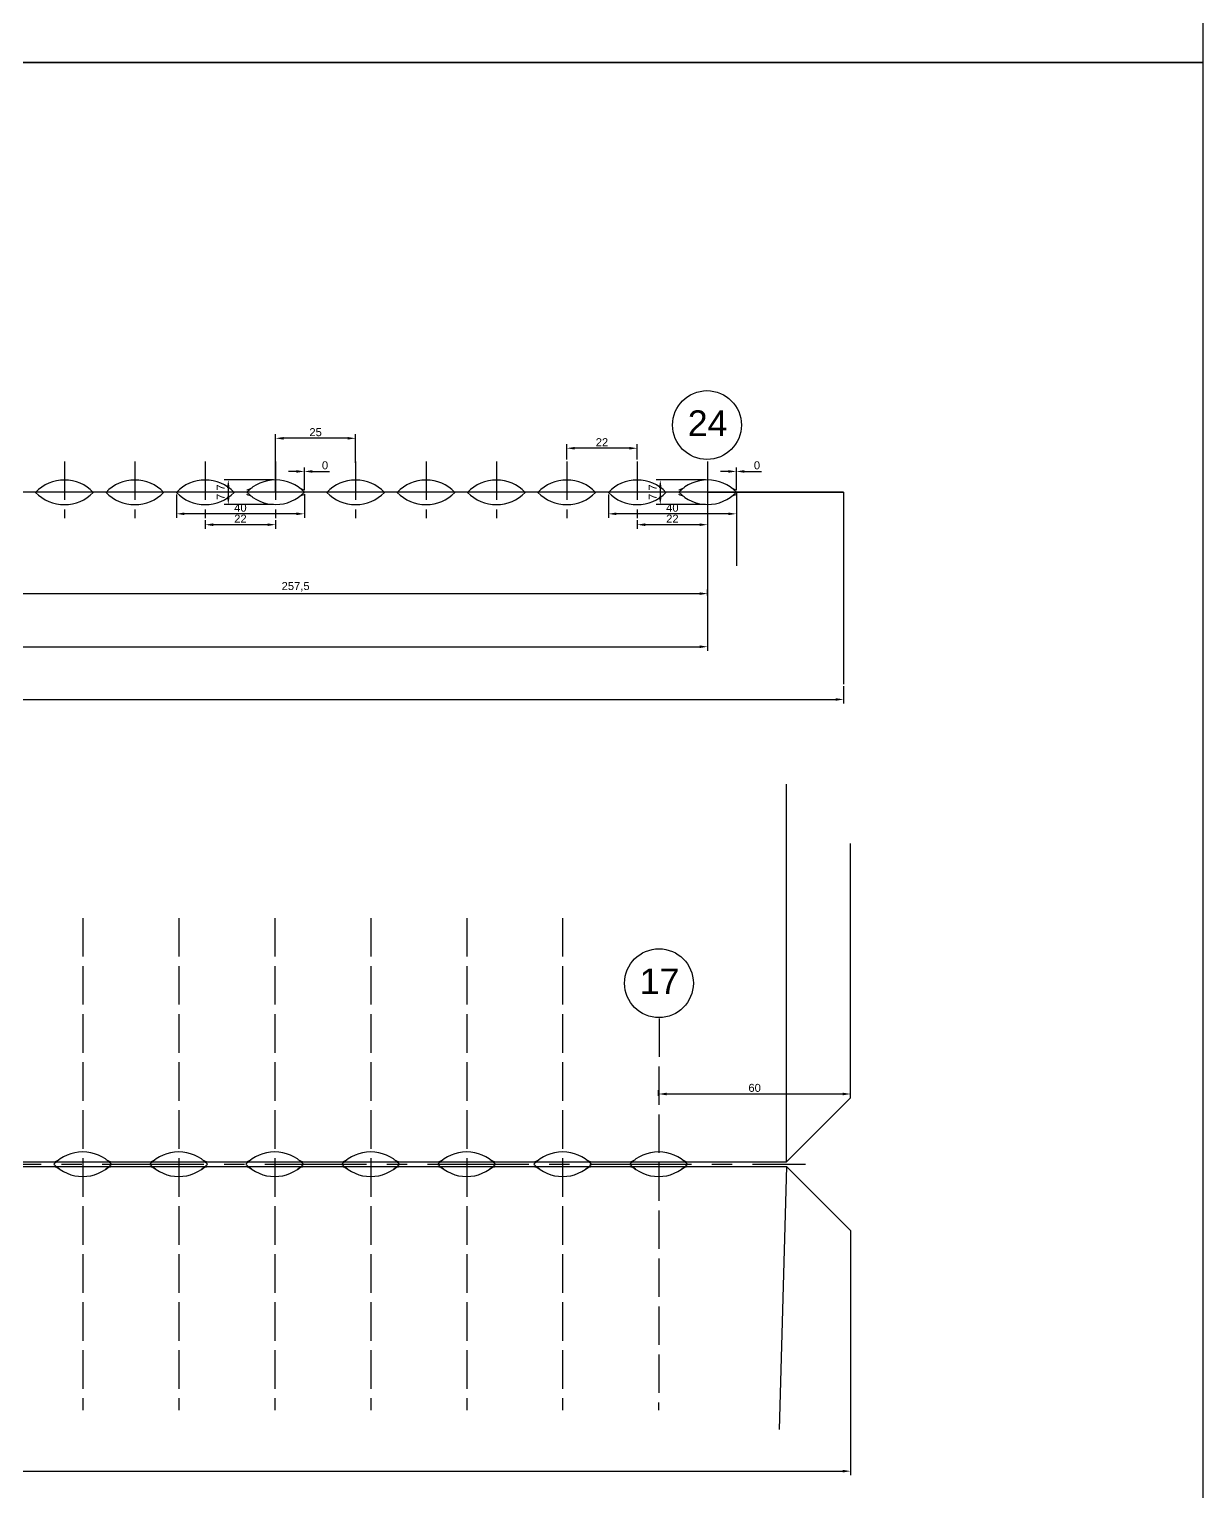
# Model space of a CAD drawing. Header units: millimetres. Extents: x 1526 to 31626, y -4643 to 9189.
# Drawn here: x 23713.3 to 24080, y -3490 to -3033 of the extents above; entities that cross this region are included whole.
import ezdxf

# ---------------------------------------------------------------- set-up
doc = ezdxf.new("R2010")
doc.units = ezdxf.units.MM
doc.linetypes.add('ACAD_ISO02W100', pattern=[15, 12, -3])
doc.linetypes.add('CENTER', pattern=[50.8, 31.75, -6.35, 6.35, -6.35])
doc.styles.get("Standard").update_dxf_attribs({"font": 'arial.ttf'})
doc.dimstyles.new('ISO-25', dxfattribs={"dimtxt": 2.5, "dimasz": 2.5, "dimexe": 1.25, "dimexo": 0.625, "dimtad": 1, "dimtxsty": 'Standard', "dimcen": 2.5, "dimadec": 0, "dimazin": 0, "dimtfac": 1, "dimtmove": 0, "dimatfit": 3, "dimfxl": 1, "dimarcsym": 0})

# ---------------------------------------------------------------- blocks, each defined once
blk = doc.blocks.new('*D2155')
at = {"color": 0, "lineweight": -2, "transparency": 16777216}
for p, q in [((23370, -3409.03), (23370, -3484.83)), ((23970, -3418.54), (23970, -3484.83)), ((23372.5, -3483.58), (23967.5, -3483.58))]:
    blk.add_line(p, q, dxfattribs=at)
at = {"color": 0, "transparency": 16777216}
for points in [[(23372.5, -3483.16), (23372.5, -3484), (23370, -3483.58)], [(23967.5, -3483.16), (23967.5, -3484), (23970, -3483.58)]]:
    blk.add_solid(points, dxfattribs=at)
at = {"layer": 'Defpoints', "color": 0, "transparency": 16777216}
for p in [(23370, -3408.41), (23970, -3417.91), (23970, -3483.58)]:
    blk.add_point(p, dxfattribs=at)
at = {"color": 0, "transparency": 16777216, "insert": (23670, -3481.68), "char_height": 2.5, "attachment_point": 5}
blk.add_mtext('600', dxfattribs=at)
blk = doc.blocks.new('*D2160')
at = {"color": 0, "lineweight": -2, "transparency": 16777216}
for p, q in [((23910, -3366.28), (23910, -3364.47)), ((23967.5, -3365.72), (23912.5, -3365.72)), ((23970, -3366.28), (23970, -3364.47))]:
    blk.add_line(p, q, dxfattribs=at)
at = {"color": 0, "transparency": 16777216}
for points in [[(23912.5, -3365.3), (23912.5, -3366.14), (23910, -3365.72)], [(23967.5, -3365.3), (23967.5, -3366.14), (23970, -3365.72)]]:
    blk.add_solid(points, dxfattribs=at)
at = {"layer": 'Defpoints', "color": 0, "transparency": 16777216}
for p in [(23910, -3365.72), (23910, -3366.91), (23970, -3366.91)]:
    blk.add_point(p, dxfattribs=at)
at = {"color": 0, "transparency": 16777216, "insert": (23940, -3363.82), "char_height": 2.5, "attachment_point": 5}
blk.add_mtext('60', dxfattribs=at)
blk = doc.blocks.new('*D2247')
at = {"color": 0, "lineweight": -2, "transparency": 16777216}
for p, q in [((23931.79, -3171.19), (23929.29, -3171.19)), ((23934.29, -3177.04), (23934.29, -3169.94)), ((23934.29, -3177.04), (23934.29, -3169.94)), ((23936.79, -3171.19), (23942.17, -3171.19))]:
    blk.add_line(p, q, dxfattribs=at)
at = {"color": 0, "transparency": 16777216}
for points in [[(23931.79, -3170.77), (23931.79, -3171.6), (23934.29, -3171.19)], [(23936.79, -3170.77), (23936.79, -3171.6), (23934.29, -3171.19)]]:
    blk.add_solid(points, dxfattribs=at)
at = {"layer": 'Defpoints', "color": 0, "transparency": 16777216}
for p in [(23934.29, -3171.19), (23934.29, -3177.67), (23934.29, -3177.67)]:
    blk.add_point(p, dxfattribs=at)
at = {"color": 0, "transparency": 16777216, "insert": (23940.73, -3169.28), "char_height": 2.5, "attachment_point": 5}
blk.add_mtext('0', dxfattribs=at)
blk = doc.blocks.new('*D2248')
at = {"color": 0, "lineweight": -2, "transparency": 16777216}
for p, q in [((23881.29, -3167.42), (23881.29, -3162.68)), ((23900.79, -3163.93), (23883.79, -3163.93)), ((23903.29, -3167.42), (23903.29, -3162.68))]:
    blk.add_line(p, q, dxfattribs=at)
at = {"color": 0, "transparency": 16777216}
for points in [[(23883.79, -3163.52), (23883.79, -3164.35), (23881.29, -3163.93)], [(23900.79, -3163.52), (23900.79, -3164.35), (23903.29, -3163.93)]]:
    blk.add_solid(points, dxfattribs=at)
at = {"layer": 'Defpoints', "color": 0, "transparency": 16777216}
for p in [(23881.29, -3163.93), (23881.29, -3168.04), (23903.29, -3168.04)]:
    blk.add_point(p, dxfattribs=at)
at = {"color": 0, "transparency": 16777216, "insert": (23892.29, -3162.05), "char_height": 2.5, "attachment_point": 5}
blk.add_mtext('22', dxfattribs=at)
blk = doc.blocks.new('*D2249')
at = {"color": 0, "lineweight": -2, "transparency": 16777216}
for p, q in [((23894.29, -3178.34), (23894.29, -3185.68)), ((23934.29, -3178.29), (23934.29, -3185.68)), ((23931.79, -3184.43), (23896.79, -3184.43))]:
    blk.add_line(p, q, dxfattribs=at)
at = {"color": 0, "transparency": 16777216}
for points in [[(23896.79, -3184.01), (23896.79, -3184.84), (23894.29, -3184.43)], [(23931.79, -3184.01), (23931.79, -3184.84), (23934.29, -3184.43)]]:
    blk.add_solid(points, dxfattribs=at)
at = {"layer": 'Defpoints', "color": 0, "transparency": 16777216}
for p in [(23894.29, -3177.72), (23934.29, -3177.67), (23894.29, -3184.43)]:
    blk.add_point(p, dxfattribs=at)
at = {"color": 0, "transparency": 16777216, "insert": (23914.29, -3182.53), "char_height": 2.5, "attachment_point": 5}
blk.add_mtext('40', dxfattribs=at)
blk = doc.blocks.new('*D2250')
at = {"color": 0, "lineweight": -2, "transparency": 16777216}
for p, q in [((23903.29, -3186.46), (23903.29, -3189.07)), ((23922.79, -3187.82), (23905.79, -3187.82)), ((23925.29, -3186.46), (23925.29, -3189.07))]:
    blk.add_line(p, q, dxfattribs=at)
at = {"color": 0, "transparency": 16777216}
for points in [[(23905.79, -3187.41), (23905.79, -3188.24), (23903.29, -3187.82)], [(23922.79, -3187.41), (23922.79, -3188.24), (23925.29, -3187.82)]]:
    blk.add_solid(points, dxfattribs=at)
at = {"layer": 'Defpoints', "color": 0, "transparency": 16777216}
for p in [(23903.29, -3185.83), (23903.29, -3187.82), (23925.29, -3185.83)]:
    blk.add_point(p, dxfattribs=at)
at = {"color": 0, "transparency": 16777216, "insert": (23914.29, -3185.94), "char_height": 2.5, "attachment_point": 5}
blk.add_mtext('22', dxfattribs=at)
blk = doc.blocks.new('*D2251')
at = {"color": 0, "lineweight": -2, "transparency": 16777216}
for p, q in [((23924.67, -3173.82), (23909.26, -3173.82)), ((23910.51, -3176.32), (23910.51, -3179.02)), ((23924.67, -3181.52), (23909.26, -3181.52))]:
    blk.add_line(p, q, dxfattribs=at)
at = {"color": 0, "transparency": 16777216}
for points in [[(23910.09, -3176.32), (23910.93, -3176.32), (23910.51, -3173.82)], [(23910.09, -3179.02), (23910.93, -3179.02), (23910.51, -3181.52)]]:
    blk.add_solid(points, dxfattribs=at)
at = {"layer": 'Defpoints', "color": 0, "transparency": 16777216}
for p in [(23925.29, -3173.82), (23910.51, -3181.52), (23925.29, -3181.52)]:
    blk.add_point(p, dxfattribs=at)
at = {"color": 0, "transparency": 16777216, "insert": (23908.39, -3177.67), "char_height": 2.5, "attachment_point": 5, "rotation": 90}
blk.add_mtext('7,7', dxfattribs=at)
blk = doc.blocks.new('*D2252')
at = {"color": 0, "lineweight": -2, "transparency": 16777216}
for p, q in [((23790.29, -3177.04), (23790.29, -3159.58)), ((23812.79, -3160.83), (23792.79, -3160.83)), ((23815.29, -3168.5), (23815.29, -3159.58))]:
    blk.add_line(p, q, dxfattribs=at)
at = {"color": 0, "transparency": 16777216}
for points in [[(23792.79, -3160.42), (23792.79, -3161.25), (23790.29, -3160.83)], [(23812.79, -3160.42), (23812.79, -3161.25), (23815.29, -3160.83)]]:
    blk.add_solid(points, dxfattribs=at)
at = {"layer": 'Defpoints', "color": 0, "transparency": 16777216}
for p in [(23790.29, -3160.83), (23815.29, -3169.12), (23790.29, -3177.67)]:
    blk.add_point(p, dxfattribs=at)
at = {"color": 0, "transparency": 16777216, "insert": (23802.79, -3158.93), "char_height": 2.5, "attachment_point": 5}
blk.add_mtext('25', dxfattribs=at)
blk = doc.blocks.new('*D2253')
at = {"color": 0, "lineweight": -2, "transparency": 16777216}
for p, q in [((23789.67, -3173.82), (23774.26, -3173.82)), ((23775.51, -3176.32), (23775.51, -3179.02)), ((23789.67, -3181.52), (23774.26, -3181.52))]:
    blk.add_line(p, q, dxfattribs=at)
at = {"color": 0, "transparency": 16777216}
for points in [[(23775.09, -3176.32), (23775.93, -3176.32), (23775.51, -3173.82)], [(23775.09, -3179.02), (23775.93, -3179.02), (23775.51, -3181.52)]]:
    blk.add_solid(points, dxfattribs=at)
at = {"layer": 'Defpoints', "color": 0, "transparency": 16777216}
for p in [(23790.29, -3173.82), (23775.51, -3181.52), (23790.29, -3181.52)]:
    blk.add_point(p, dxfattribs=at)
at = {"color": 0, "transparency": 16777216, "insert": (23773.39, -3177.67), "char_height": 2.5, "attachment_point": 5, "rotation": 90}
blk.add_mtext('7,7', dxfattribs=at)
blk = doc.blocks.new('*D2254')
at = {"color": 0, "lineweight": -2, "transparency": 16777216}
for p, q in [((23768.29, -3186.46), (23768.29, -3189.07)), ((23787.79, -3187.82), (23770.79, -3187.82)), ((23790.29, -3186.46), (23790.29, -3189.07))]:
    blk.add_line(p, q, dxfattribs=at)
at = {"color": 0, "transparency": 16777216}
for points in [[(23770.79, -3187.41), (23770.79, -3188.24), (23768.29, -3187.82)], [(23787.79, -3187.41), (23787.79, -3188.24), (23790.29, -3187.82)]]:
    blk.add_solid(points, dxfattribs=at)
at = {"layer": 'Defpoints', "color": 0, "transparency": 16777216}
for p in [(23768.29, -3185.83), (23768.29, -3187.82), (23790.29, -3185.83)]:
    blk.add_point(p, dxfattribs=at)
at = {"color": 0, "transparency": 16777216, "insert": (23779.29, -3185.94), "char_height": 2.5, "attachment_point": 5}
blk.add_mtext('22', dxfattribs=at)
blk = doc.blocks.new('*D2255')
at = {"color": 0, "lineweight": -2, "transparency": 16777216}
for p, q in [((23759.29, -3178.34), (23759.29, -3185.68)), ((23799.29, -3178.29), (23799.29, -3185.68)), ((23796.79, -3184.43), (23761.79, -3184.43))]:
    blk.add_line(p, q, dxfattribs=at)
at = {"color": 0, "transparency": 16777216}
for points in [[(23761.79, -3184.01), (23761.79, -3184.84), (23759.29, -3184.43)], [(23796.79, -3184.01), (23796.79, -3184.84), (23799.29, -3184.43)]]:
    blk.add_solid(points, dxfattribs=at)
at = {"layer": 'Defpoints', "color": 0, "transparency": 16777216}
for p in [(23759.29, -3177.72), (23799.29, -3177.67), (23759.29, -3184.43)]:
    blk.add_point(p, dxfattribs=at)
at = {"color": 0, "transparency": 16777216, "insert": (23779.29, -3182.53), "char_height": 2.5, "attachment_point": 5}
blk.add_mtext('40', dxfattribs=at)
blk = doc.blocks.new('*D2256')
at = {"color": 0, "lineweight": -2, "transparency": 16777216}
for p, q in [((23796.79, -3171.19), (23794.29, -3171.19)), ((23799.29, -3177.04), (23799.29, -3169.94)), ((23799.29, -3177.04), (23799.29, -3169.94)), ((23801.79, -3171.19), (23807.17, -3171.19))]:
    blk.add_line(p, q, dxfattribs=at)
at = {"color": 0, "transparency": 16777216}
for points in [[(23796.79, -3170.77), (23796.79, -3171.6), (23799.29, -3171.19)], [(23801.79, -3170.77), (23801.79, -3171.6), (23799.29, -3171.19)]]:
    blk.add_solid(points, dxfattribs=at)
at = {"layer": 'Defpoints', "color": 0, "transparency": 16777216}
for p in [(23799.29, -3171.19), (23799.29, -3177.67), (23799.29, -3177.67)]:
    blk.add_point(p, dxfattribs=at)
at = {"color": 0, "transparency": 16777216, "insert": (23805.73, -3169.28), "char_height": 2.5, "attachment_point": 5}
blk.add_mtext('0', dxfattribs=at)
blk = doc.blocks.new('*D2199')
at = {"color": 0, "lineweight": -2, "transparency": 16777216}
for p, q in [((23667.79, -3213.54), (23667.79, -3208.11)), ((23670.29, -3209.36), (23922.79, -3209.36)), ((23925.29, -3209.96), (23925.29, -3208.11))]:
    blk.add_line(p, q, dxfattribs=at)
at = {"color": 0, "transparency": 16777216}
for points in [[(23670.29, -3208.95), (23670.29, -3209.78), (23667.79, -3209.36)], [(23922.79, -3208.95), (23922.79, -3209.78), (23925.29, -3209.36)]]:
    blk.add_solid(points, dxfattribs=at)
at = {"layer": 'Defpoints', "color": 0, "transparency": 16777216}
for p in [(23925.29, -3209.36), (23925.29, -3210.58), (23667.79, -3214.16)]:
    blk.add_point(p, dxfattribs=at)
at = {"color": 0, "transparency": 16777216, "insert": (23796.54, -3207.23), "char_height": 2.5, "attachment_point": 5}
blk.add_mtext('257,5', dxfattribs=at)
blk = doc.blocks.new('*D2200')
at = {"color": 0, "lineweight": -2, "transparency": 16777216}
for p, q in [((23410.29, -3211.04), (23410.29, -3227.21)), ((23925.29, -3208.74), (23925.29, -3227.21)), ((23412.79, -3225.96), (23922.79, -3225.96))]:
    blk.add_line(p, q, dxfattribs=at)
at = {"color": 0, "transparency": 16777216}
for points in [[(23412.79, -3225.54), (23412.79, -3226.38), (23410.29, -3225.96)], [(23922.79, -3225.54), (23922.79, -3226.38), (23925.29, -3225.96)]]:
    blk.add_solid(points, dxfattribs=at)
at = {"layer": 'Defpoints', "color": 0, "transparency": 16777216}
for p in [(23410.29, -3210.42), (23925.29, -3208.11), (23925.29, -3225.96)]:
    blk.add_point(p, dxfattribs=at)
at = {"color": 0, "transparency": 16777216, "insert": (23667.79, -3224.06), "char_height": 2.5, "attachment_point": 5}
blk.add_mtext('515', dxfattribs=at)
blk = doc.blocks.new('*D2204')
at = {"color": 0, "lineweight": -2, "transparency": 16777216}
for p, q in [((23367.79, -3210.64), (23367.79, -3243.68)), ((23967.79, -3238.29), (23967.79, -3243.68)), ((23370.29, -3242.43), (23965.29, -3242.43))]:
    blk.add_line(p, q, dxfattribs=at)
at = {"color": 0, "transparency": 16777216}
for points in [[(23370.29, -3242.02), (23370.29, -3242.85), (23367.79, -3242.43)], [(23965.29, -3242.02), (23965.29, -3242.85), (23967.79, -3242.43)]]:
    blk.add_solid(points, dxfattribs=at)
at = {"layer": 'Defpoints', "color": 0, "transparency": 16777216}
for p in [(23367.79, -3210.02), (23967.79, -3237.66), (23967.79, -3242.43)]:
    blk.add_point(p, dxfattribs=at)
at = {"color": 0, "transparency": 16777216, "insert": (23667.79, -3240.53), "char_height": 2.5, "attachment_point": 5}
blk.add_mtext('600', dxfattribs=at)

msp = doc.modelspace()

# ---------------------------------------------------------------- linework, layer by layer
at = {"color": 2}
for p, q in [((23045.7824, -3043.40561), (24080.04858, -3043.40561)), ((24080.04858, -3043.40561), (24080.04858, -3443.40561)), ((24080.04854, -3443.40562), (24080.04854, -3843.40562))]:
    msp.add_line(p, q, dxfattribs=at)
for p, q in [((23790.29343, -3177.66552), (23790.29343, -3160.83358)), ((23967.79343, -3177.66552), (23410.29367, -3177.66552)), ((23967.79343, -3177.66552), (23432.29367, -3177.66552)), ((23967.79343, -3177.66552), (23454.29361, -3177.66552)), ((23967.79343, -3177.66552), (23476.29361, -3177.66552)), ((23967.79343, -3177.66552), (23545.29367, -3177.66552)), ((23967.79343, -3177.66552), (23567.29367, -3177.66552)), ((23967.79343, -3177.66552), (23589.29361, -3177.66552)), ((23967.79343, -3177.66552), (23611.29361, -3177.66552)), ((23790.29343, -3177.66552), (23655.29343, -3177.66552)), ((23799.29343, -3177.66552), (23781.29343, -3177.66552)), ((23925.29343, -3177.66552), (23790.29343, -3177.66552)), ((23934.29343, -3177.66552), (23916.29343, -3177.66552)), ((23925.29343, -3177.66552), (23925.29343, -3210.58486)), ((23925.29343, -3177.66552), (23967.79343, -3177.66552)), ((23934.29343, -3177.66552), (23934.29343, -3189.45169)), ((23967.79343, -3177.66552), (23967.79343, -3237.66081)), ((23934.29343, -3189.45169), (23934.29343, -3200.65571)), ((23949.99603, -3386.90872), (23949.99603, -3268.92733)), ((23969.99603, -3366.90872), (23969.99603, -3287.39835)), ((23949.99603, -3386.90872), (23969.99603, -3366.90872)), ((23390.00078, -3386.90872), (23949.99603, -3386.90872)), ((23390.00078, -3388.40872), (23949.99603, -3388.40872)), ((23949.99603, -3388.40872), (23947.62079, -3470.58184)), ((23949.99603, -3388.40872), (23969.99603, -3408.40872)), ((23969.99603, -3408.40872), (23969.99603, -3484.09547))]:
    msp.add_line(p, q)
at = {"linetype": 'ACAD_ISO02W100'}
for p, q in [((23724.29349, -3168.04158), (23724.29349, -3185.83165)), ((23724.29355, -3168.04158), (23724.29355, -3185.83165)), ((23746.29349, -3168.04158), (23746.29349, -3185.83165)), ((23746.29349, -3168.04158), (23746.29349, -3185.83165)), ((23768.29349, -3168.04158), (23768.29349, -3185.83165)), ((23790.29343, -3168.04158), (23790.29343, -3185.83165)), ((23815.29355, -3168.04158), (23815.29355, -3185.83165)), ((23837.29355, -3168.04158), (23837.29355, -3185.83165)), ((23837.29355, -3168.04158), (23837.29355, -3185.83165)), ((23859.29349, -3168.04158), (23859.29349, -3185.83165)), ((23859.29355, -3168.04158), (23859.29355, -3185.83165)), ((23881.29349, -3168.04158), (23881.29349, -3185.83165)), ((23881.29349, -3168.04158), (23881.29349, -3185.83165)), ((23903.29349, -3168.04158), (23903.29349, -3185.83165)), ((23925.29343, -3168.04158), (23925.29343, -3185.83165)), ((23730.00078, -3310.80406), (23730.00078, -3464.51338)), ((23760.00078, -3310.80406), (23760.00078, -3464.51338)), ((23790.00078, -3310.80406), (23790.00078, -3464.51338)), ((23820.00078, -3310.80406), (23820.00078, -3464.51338)), ((23850.00078, -3310.80406), (23850.00078, -3464.51338)), ((23880.00078, -3310.80406), (23880.00078, -3464.51338)), ((23910.1236, -3342.09041), (23910.00078, -3464.51338))]:
    msp.add_line(p, q, dxfattribs=at)
at = {"color": 1, "linetype": 'CENTER'}
msp.add_line((23380.50786, -3387.65872), (23955.92632, -3387.65872), dxfattribs=at)
at = {"color": 2}
msp.add_lwpolyline([(23045.78236, -3043.40561), (23045.78236, -2643.40561), (24080.04853, -2643.40561), (24080.04853, -3043.40561), (23045.78236, -3043.40561), (23045.78236, -2643.40561)], dxfattribs=at)
for centre in [(23925.10762, -3156.69403), (23910.09312, -3331.09993)]:
    msp.add_circle(centre, 10.75362)
for centre, radius, start, end in [((23724.29349, -3186.31174), 12.44448, 43.6796745, 136.3203255), ((23746.29349, -3186.31174), 12.44448, 43.6796745, 136.3203255), ((23815.29355, -3186.31174), 12.44448, 43.6796745, 136.3203255), ((23837.29355, -3186.31174), 12.44448, 43.6796745, 136.3203255), ((23837.29355, -3186.31174), 12.44448, 43.6796745, 136.3203255), ((23859.29349, -3186.31174), 12.44448, 43.6796745, 136.3203255), ((23859.29355, -3186.31174), 12.44448, 43.6796745, 136.3203255), ((23881.29349, -3186.31174), 12.44448, 43.6796745, 136.3203255), ((23881.29349, -3186.31174), 12.44448, 43.6796745, 136.3203255), ((23903.29349, -3186.31174), 12.44448, 43.6796745, 136.3203255), ((23925.29343, -3186.26), 12.44448, 43.6796745, 136.3203255), ((23724.29349, -3169.12278), 12.44448, 223.6796745, 316.3203255), ((23779.76568, -3170.99355), 6.11586, 284.465722, 302.256273), ((23779.76568, -3184.33748), 6.11586, 57.743727, 75.534278), ((23800.82117, -3170.99355), 6.11586, 237.743727, 255.534278), ((23800.82117, -3184.33748), 6.11586, 104.465722, 122.256273), ((23815.29355, -3169.12278), 12.44448, 223.6796745, 316.3203255), ((23837.29355, -3169.12278), 12.44448, 223.6796745, 316.3203255), ((23859.29349, -3169.12278), 12.44448, 223.6796745, 316.3203255), ((23859.29355, -3169.12278), 12.44448, 223.6796745, 316.3203255), ((23881.29349, -3169.12278), 12.44448, 223.6796745, 316.3203255), ((23903.29349, -3169.12278), 12.44448, 223.6796745, 316.3203255), ((23914.76568, -3170.99355), 6.11586, 284.465722, 302.256273), ((23925.29343, -3169.07104), 12.44448, 223.6796745, 316.3203255), ((23914.76568, -3184.33748), 6.11586, 57.743727, 75.534278), ((23935.82117, -3170.99355), 6.11586, 237.743727, 255.534278), ((23935.82117, -3184.33748), 6.11586, 104.465722, 122.256273), ((23730.00078, -3396.2532), 12.44448, 43.6796745, 136.3203255), ((23719.47304, -3380.98675), 6.11586, 284.465722, 302.256273), ((23740.52853, -3380.98675), 6.11586, 237.743727, 255.534278), ((23760.00078, -3396.2532), 12.44448, 43.6796745, 136.3203255), ((23749.47304, -3380.98675), 6.11586, 284.465722, 302.256273), ((23770.52853, -3380.98675), 6.11586, 237.743727, 255.534278), ((23790.00078, -3396.2532), 12.44448, 43.6796745, 136.3203255), ((23779.47304, -3380.98675), 6.11586, 284.465722, 302.256273), ((23800.52853, -3380.98675), 6.11586, 237.743727, 255.534278), ((23820.00078, -3396.2532), 12.44448, 43.6796745, 136.3203255), ((23809.47304, -3380.98675), 6.11586, 284.465722, 302.256273), ((23830.52853, -3380.98675), 6.11586, 237.743727, 255.534278), ((23850.00078, -3396.2532), 12.44448, 43.6796745, 136.3203255), ((23839.47304, -3380.98675), 6.11586, 284.465722, 302.256273), ((23860.52853, -3380.98675), 6.11586, 237.743727, 255.534278), ((23880.00078, -3396.2532), 12.44448, 43.6796745, 136.3203255), ((23869.47304, -3380.98675), 6.11586, 284.465722, 302.256273), ((23890.52853, -3380.98675), 6.11586, 237.743727, 255.534278), ((23910.00078, -3396.2532), 12.44448, 43.6796745, 136.3203255), ((23899.47304, -3380.98675), 6.11586, 284.465722, 302.256273), ((23920.52853, -3380.98675), 6.11586, 237.743727, 255.534278), ((23730.00078, -3379.06424), 12.44448, 223.6796745, 316.3203255), ((23719.47304, -3394.33069), 6.11586, 57.743727, 75.534278), ((23740.52853, -3394.33069), 6.11586, 104.465722, 122.256273), ((23760.00078, -3379.06424), 12.44448, 223.6796745, 316.3203255), ((23749.47304, -3394.33069), 6.11586, 57.743727, 75.534278), ((23770.52853, -3394.33069), 6.11586, 104.465722, 122.256273), ((23790.00078, -3379.06424), 12.44448, 223.6796745, 316.3203255), ((23779.47304, -3394.33069), 6.11586, 57.743727, 75.534278), ((23800.52853, -3394.33069), 6.11586, 104.465722, 122.256273), ((23820.00078, -3379.06424), 12.44448, 223.6796745, 316.3203255), ((23809.47304, -3394.33069), 6.11586, 57.743727, 75.534278), ((23830.52853, -3394.33069), 6.11586, 104.465722, 122.256273), ((23850.00078, -3379.06424), 12.44448, 223.6796745, 316.3203255), ((23839.47304, -3394.33069), 6.11586, 57.743727, 75.534278), ((23860.52853, -3394.33069), 6.11586, 104.465722, 122.256273), ((23880.00078, -3379.06424), 12.44448, 223.6796745, 316.3203255), ((23869.47304, -3394.33069), 6.11586, 57.743727, 75.534278), ((23890.52853, -3394.33069), 6.11586, 104.465722, 122.256273), ((23910.00078, -3379.06424), 12.44448, 223.6796745, 316.3203255), ((23899.47304, -3394.33069), 6.11586, 57.743727, 75.534278), ((23920.52853, -3394.33069), 6.11586, 104.465722, 122.256273)]:
    msp.add_arc(centre, radius, start, end)
at = {"color": 3}
for centre, start, end in [((23724.29355, -3186.31174), 43.6796745, 136.3203255), ((23746.29349, -3186.31174), 43.6796745, 136.3203255), ((23768.29349, -3186.31174), 43.6796745, 136.3203255), ((23790.29343, -3186.26), 43.6796745, 136.3203255), ((23724.29355, -3169.12278), 223.6796745, 316.3203255), ((23746.29349, -3169.12278), 223.6796745, 316.3203255), ((23768.29349, -3169.12278), 223.6796745, 316.3203255), ((23790.29343, -3169.07104), 223.6796745, 316.3203255)]:
    msp.add_arc(centre, 12.44448, start, end, dxfattribs=at)

# ---------------------------------------------------------------- texts
at = {"char_height": 8, "attachment_point": 5}
for s, insert in [('24', (23925.31038, -3156.10151)), ('17', (23910.29588, -3330.50742))]:
    msp.add_mtext(s, dxfattribs=dict(at, insert=insert))

# ---------------------------------------------------------------- dimensions: what is measured, and where the dimension line sits
for base, p1, p2, angle, picture, middle in [((23790.29343, -3160.83358), (23815.29355, -3169.12278), (23790.29343, -3177.66552), 180, '*D2252', (23802.79349, -3158.93215)), ((23881.29349, -3163.93322), (23903.29349, -3168.04158), (23881.29349, -3168.04158), 180, '*D2248', (23892.29349, -3162.0531)), ((23799.2934273864, -3171.1851812503), (23799.2934273864, -3177.6655162849), (23799.2934273864, -3177.6655162849), 180, '*D2256', (23805.7335706333, -3169.283748781)), ((23934.2934273864, -3171.1851812503), (23934.2934273864, -3177.6655162849), (23934.2934273864, -3177.6655162849), 180, '*D2247', (23940.7335706333, -3169.283748781)), ((23910.51095, -3181.51552), (23925.29343, -3173.81552), (23925.29343, -3181.51552), 90, '*D2251', (23908.38868, -3177.66552)), ((23759.29349, -3184.42657), (23799.29343, -3177.66552), (23759.29349, -3177.71726), 180, '*D2255', (23779.29346, -3182.52514)), ((23894.29349, -3184.42657), (23934.29343, -3177.66552), (23894.29349, -3177.71726), 180, '*D2249', (23914.29346, -3182.52514)), ((23768.29349, -3187.82414), (23790.29343, -3185.83165), (23768.29349, -3185.83165), 180, '*D2254', (23779.29346, -3185.94402)), ((23903.29349, -3187.82414), (23925.29343, -3185.83165), (23903.29349, -3185.83165), 180, '*D2250', (23914.29346, -3185.94402))]:
    dim = msp.add_linear_dim(base=base, p1=p1, p2=p2, angle=angle, dimstyle='ISO-25')
    dim.commit()
    dim.dimension.update_dxf_attribs({"geometry": picture, "text_midpoint": middle})
at = {"color": 3}
dim = msp.add_linear_dim(base=(23775.51095, -3181.51552), p1=(23790.29343, -3173.81552), p2=(23790.29343, -3181.51552), angle=90, dimstyle='ISO-25', dxfattribs=at)
dim.commit()
dim.dimension.update_dxf_attribs({"geometry": '*D2253', "text_midpoint": (23773.38868, -3177.66552)})
for base, p1, p2, picture, middle in [((23925.29343, -3209.36227), (23667.79355, -3214.16356), (23925.29343, -3210.58486), '*D2199', (23796.54349, -3207.23488)), ((23967.79343, -3242.43481), (23367.79367, -3210.01983), (23967.79343, -3237.66081), '*D2204', (23667.79355, -3240.53338)), ((23925.29343, -3225.96111), (23410.29367, -3210.41604), (23925.29343, -3208.11227), '*D2200', (23667.79355, -3224.05968)), ((23910.00078, -3365.72068), (23969.99603, -3366.90872), (23910.00078, -3366.90872), '*D2160', (23939.99841, -3363.81925)), ((23969.99603, -3483.58114), (23370.00078, -3408.40872), (23969.99603, -3417.9117), '*D2155', (23669.99841, -3481.67971))]:
    dim = msp.add_linear_dim(base=base, p1=p1, p2=p2, dimstyle='ISO-25')
    dim.commit()
    dim.dimension.update_dxf_attribs({"geometry": picture, "text_midpoint": middle})

doc.saveas('drawing.dxf')
